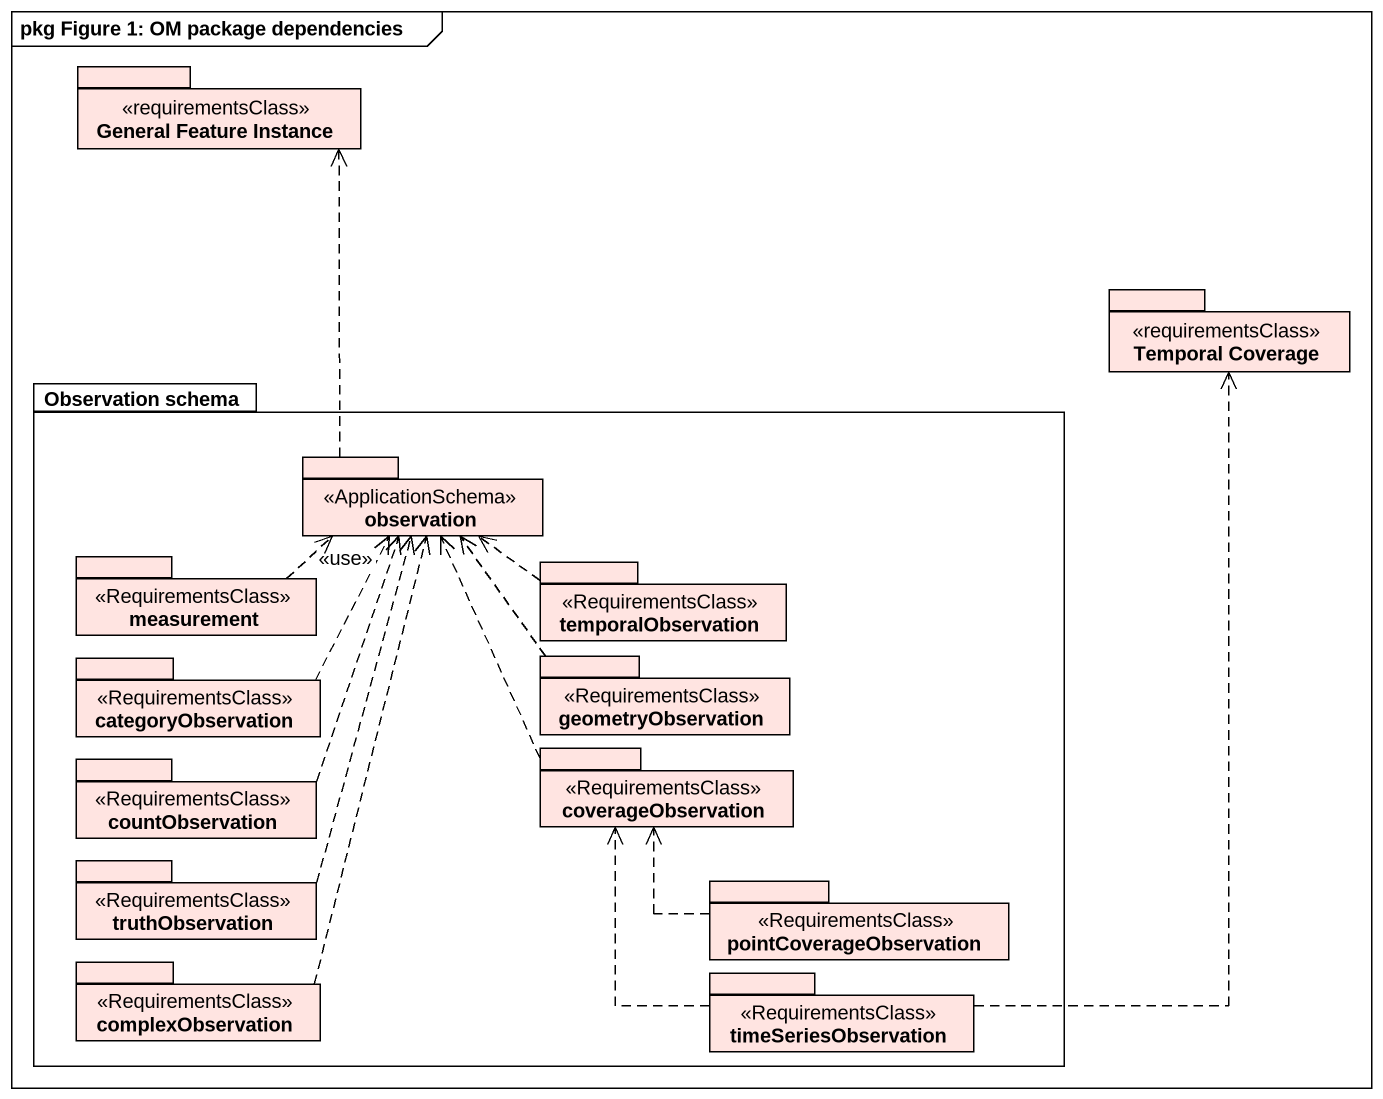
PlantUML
@startuml
mainframe pkg Figure 1: OM package dependencies
package "General Feature Instance" as General_Feature_Instance <<requirementsClass>> #FFE4E1 {
}
package "Temporal Coverage" as Temporal_Coverage <<requirementsClass>> #FFE4E1 {
}
package "Observation schema" as Observation_schema #FFFFFF {
  package observation <<ApplicationSchema>> #FFE4E1 {
  }
  package measurement <<RequirementsClass>> #FFE4E1 {
  }
  package temporalObservation <<RequirementsClass>> #FFE4E1 {
  }
  package categoryObservation <<RequirementsClass>> #FFE4E1 {
  }
  package geometryObservation <<RequirementsClass>> #FFE4E1 {
  }
  package countObservation <<RequirementsClass>> #FFE4E1 {
  }
  package coverageObservation <<RequirementsClass>> #FFE4E1 {
  }
  package truthObservation <<RequirementsClass>> #FFE4E1 {
  }
  package pointCoverageObservation <<RequirementsClass>> #FFE4E1 {
  }
  package complexObservation <<RequirementsClass>> #FFE4E1 {
  }
  package timeSeriesObservation <<RequirementsClass>> #FFE4E1 {
  }
}
observation .up.> General_Feature_Instance
measurement .right.> observation : <<use>>
temporalObservation .left.> observation
categoryObservation .up.> observation
geometryObservation .up.> observation
countObservation .up.> observation
coverageObservation .up.> observation
truthObservation .up.> observation
pointCoverageObservation .up.> coverageObservation
complexObservation .up.> observation
timeSeriesObservation .up.> Temporal_Coverage
timeSeriesObservation .up.> coverageObservation
@enduml
